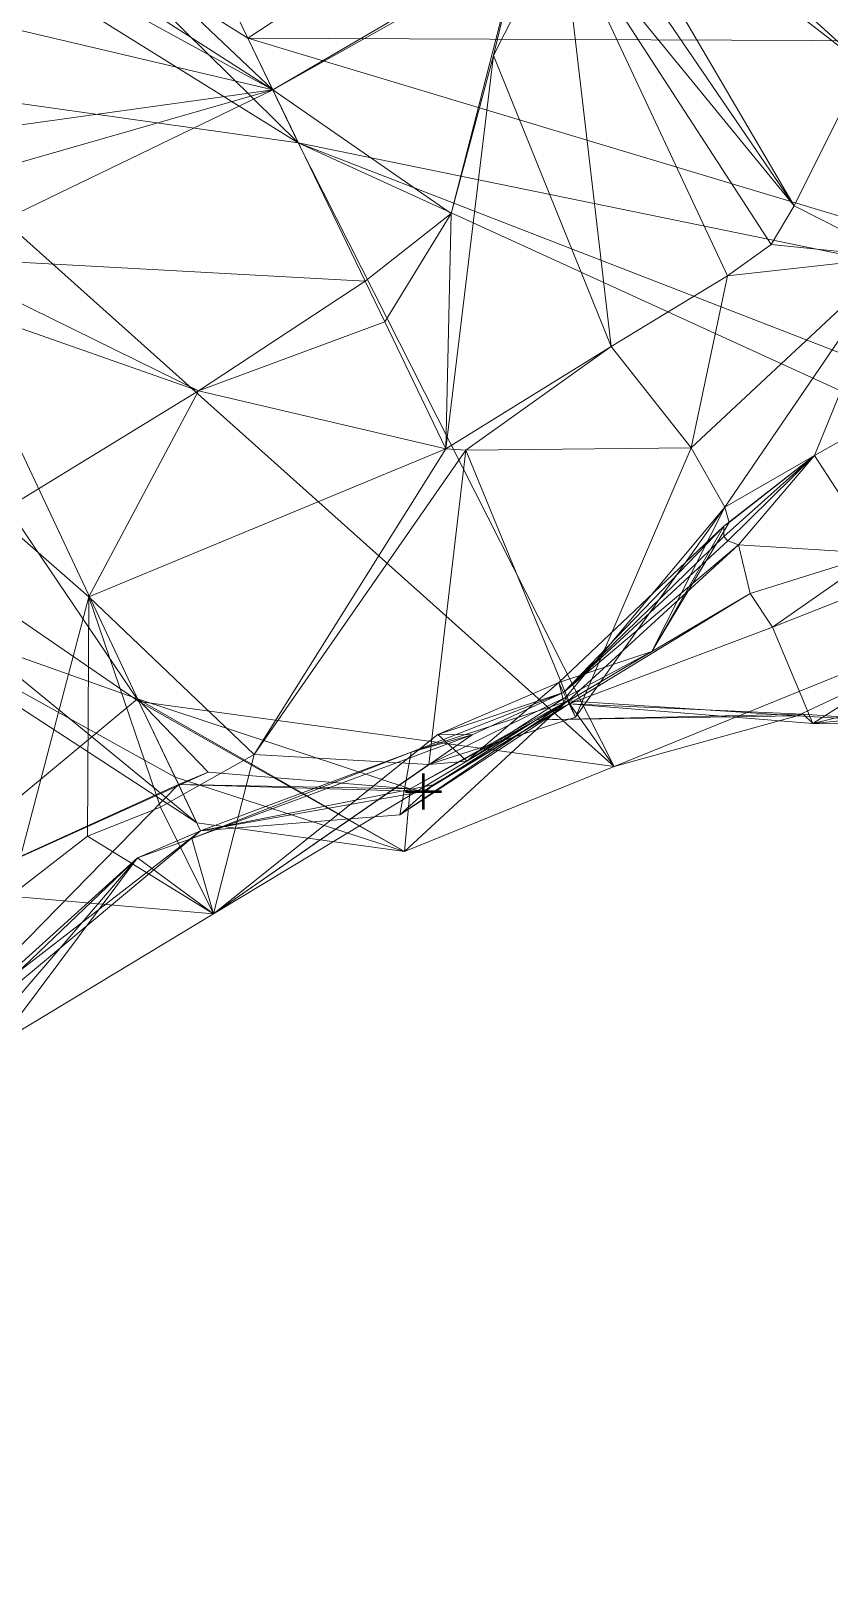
# Model space of a CAD drawing. Extents: x 8150 to 8561, y 2087 to 2332.
# Drawn here: x 8313.1 to 8357.4, y 2090.6 to 2175.9 of the extents above; entities that cross this region are included whole.
import ezdxf

# ---------------------------------------------------------------- set-up
doc = ezdxf.new("R2010")
doc.units = 0
doc.header["$MEASUREMENT"] = 0
doc.header["$PDMODE"] = 2
doc.header["$PDSIZE"] = -1
doc.linetypes.add('CONTINUOUS2', pattern=[0])

msp = doc.modelspace()

# ---------------------------------------------------------------- linework, layer by layer
at = {"color": 2, "linetype": 'CONTINUOUS', "lineweight": 53}
msp.add_point((8334.878, 2133.618, -1258.796), dxfattribs=at)
at = {"color": 2, "linetype": 'CONTINUOUS2', "lineweight": 0}
for points in [[(8347.406, 2209.456, -1375), (8343.373, 2188.442, -1375), (8359.336, 2173.93, -1350), (8347.406, 2209.456, -1375)], [(8359.336, 2173.93, -1350), (8366.583, 2182.051, -1350), (8347.406, 2209.456, -1375), (8359.336, 2173.93, -1350)], [(8316.589, 2193.097, -1175.832), (8361.208, 2199.188, -1162.171), (8325.118, 2175.448, -1181.786), (8316.589, 2193.097, -1175.832)], [(8325.118, 2175.448, -1181.786), (8361.208, 2199.188, -1162.171), (8369.866, 2175.261, -1175), (8325.118, 2175.448, -1181.786)], [(8316.589, 2193.097, -1175.832), (8325.118, 2175.448, -1181.786), (8316.595, 2180.815, -1200), (8316.589, 2193.097, -1175.832)], [(8302.789, 2173.186, -1200), (8294.291, 2190.566, -1211.78), (8327.922, 2169.638, -1198.182), (8302.789, 2173.186, -1200)], [(8316.595, 2180.815, -1200), (8327.922, 2169.638, -1198.182), (8294.291, 2190.566, -1211.78), (8316.595, 2180.815, -1200)], [(8317.851, 2190.504, -1397.535), (8310.88, 2187.382, -1396.377), (8326.504, 2172.575, -1387.456), (8317.851, 2190.504, -1397.535)], [(8317.851, 2190.504, -1397.535), (8326.504, 2172.575, -1387.456), (8342.527, 2181.955, -1375), (8317.851, 2190.504, -1397.535)], [(8343.373, 2188.442, -1375), (8343.866, 2185.904, -1375), (8359.336, 2173.93, -1350), (8343.373, 2188.442, -1375)], [(8310.88, 2187.382, -1396.377), (8310.69, 2182.718, -1396.506), (8326.504, 2172.575, -1387.456), (8310.88, 2187.382, -1396.377)], [(8343.866, 2185.904, -1375), (8343.408, 2183.824, -1375), (8355.444, 2166.144, -1350), (8343.866, 2185.904, -1375)], [(8355.444, 2166.144, -1350), (8359.336, 2173.93, -1350), (8343.866, 2185.904, -1375), (8355.444, 2166.144, -1350)], [(8342.527, 2181.955, -1375), (8355.444, 2166.144, -1350), (8343.408, 2183.824, -1375), (8342.527, 2181.955, -1375)], [(8310.69, 2182.718, -1396.506), (8310.632, 2181.286, -1396.546), (8326.504, 2172.575, -1387.456), (8310.69, 2182.718, -1396.506)], [(8340.13, 2180.228, -1375), (8342.527, 2181.955, -1375), (8326.504, 2172.575, -1387.456), (8340.13, 2180.228, -1375)], [(8342.527, 2181.955, -1375), (8340.13, 2180.228, -1375), (8338.765, 2174.483, -1367.654), (8342.527, 2181.955, -1375)], [(8342.527, 2181.955, -1375), (8338.765, 2174.483, -1367.654), (8345.287, 2158.335, -1351.849), (8342.527, 2181.955, -1375)], [(8345.287, 2158.335, -1351.849), (8351.753, 2162.251, -1350), (8342.527, 2181.955, -1375), (8345.287, 2158.335, -1351.849)], [(8342.527, 2181.955, -1375), (8351.753, 2162.251, -1350), (8354.169, 2163.996, -1350), (8342.527, 2181.955, -1375)], [(8342.527, 2181.955, -1375), (8354.169, 2163.996, -1350), (8355.444, 2166.144, -1350), (8342.527, 2181.955, -1375)], [(8310.632, 2181.286, -1396.546), (8309.362, 2176.617, -1396.731), (8326.504, 2172.575, -1387.456), (8310.632, 2181.286, -1396.546)], [(8325.118, 2175.448, -1181.786), (8327.922, 2169.638, -1198.182), (8316.595, 2180.815, -1200), (8325.118, 2175.448, -1181.786)], [(8326.504, 2172.575, -1387.456), (8336.417, 2165.717, -1375), (8340.13, 2180.228, -1375), (8326.504, 2172.575, -1387.456)], [(8340.13, 2180.228, -1375), (8336.417, 2165.717, -1375), (8338.765, 2174.483, -1367.654), (8340.13, 2180.228, -1375)], [(8326.504, 2172.575, -1387.456), (8309.362, 2176.617, -1396.731), (8307.742, 2169.975, -1396.985), (8326.504, 2172.575, -1387.456)], [(8369.866, 2175.261, -1175), (8379.801, 2159.003, -1191.648), (8325.118, 2175.448, -1181.786), (8369.866, 2175.261, -1175)], [(8327.922, 2169.638, -1198.182), (8325.118, 2175.448, -1181.786), (8379.801, 2159.003, -1191.648), (8327.922, 2169.638, -1198.182)], [(8338.765, 2174.483, -1367.654), (8336.417, 2165.717, -1375), (8336.117, 2152.658, -1359.039), (8338.765, 2174.483, -1367.654)], [(8345.287, 2158.335, -1351.849), (8338.765, 2174.483, -1367.654), (8336.117, 2152.658, -1359.039), (8345.287, 2158.335, -1351.849)], [(8355.444, 2166.144, -1350), (8361.062, 2163.288, -1325), (8359.336, 2173.93, -1350), (8355.444, 2166.144, -1350)], [(8296.981, 2171.293, -1200), (8302.789, 2173.186, -1200), (8319.076, 2138.625, -1207.102), (8296.981, 2171.293, -1200)], [(8302.789, 2173.186, -1200), (8327.922, 2169.638, -1198.182), (8345.461, 2135.017, -1225), (8302.789, 2173.186, -1200)], [(8302.789, 2173.186, -1200), (8345.461, 2135.017, -1225), (8319.076, 2138.625, -1207.102), (8302.789, 2173.186, -1200)], [(8307.296, 2163.299, -1395.673), (8326.504, 2172.575, -1387.456), (8307.294, 2167.073, -1397.082), (8307.296, 2163.299, -1395.673)], [(8326.504, 2172.575, -1387.456), (8307.742, 2169.975, -1396.985), (8307.294, 2167.073, -1397.082), (8326.504, 2172.575, -1387.456)], [(8331.63, 2161.955, -1375.023), (8326.504, 2172.575, -1387.456), (8307.296, 2163.299, -1395.673), (8331.63, 2161.955, -1375.023)], [(8336.417, 2165.717, -1375), (8326.504, 2172.575, -1387.456), (8331.63, 2161.955, -1375.023), (8336.417, 2165.717, -1375)], [(8319.076, 2138.625, -1207.102), (8287.975, 2159.99, -1207.143), (8296.981, 2171.293, -1200), (8319.076, 2138.625, -1207.102)], [(8327.922, 2169.638, -1198.182), (8379.801, 2159.003, -1191.648), (8385.171, 2147.434, -1217.661), (8327.922, 2169.638, -1198.182)], [(8385.171, 2147.434, -1217.661), (8376.266, 2147.516, -1225), (8327.922, 2169.638, -1198.182), (8385.171, 2147.434, -1217.661)], [(8327.922, 2169.638, -1198.182), (8376.266, 2147.516, -1225), (8345.461, 2135.017, -1225), (8327.922, 2169.638, -1198.182)], [(8355.444, 2166.144, -1350), (8354.169, 2163.996, -1350), (8361.062, 2163.288, -1325), (8355.444, 2166.144, -1350)], [(8331.63, 2161.955, -1375.023), (8332.719, 2159.698, -1372.381), (8336.417, 2165.717, -1375), (8331.63, 2161.955, -1375.023)], [(8336.417, 2165.717, -1375), (8332.719, 2159.698, -1372.381), (8336.117, 2152.658, -1359.039), (8336.417, 2165.717, -1375)], [(8354.169, 2163.996, -1350), (8351.753, 2162.251, -1350), (8361.062, 2163.288, -1325), (8354.169, 2163.996, -1350)], [(8322.384, 2155.87, -1375), (8307.296, 2163.299, -1395.673), (8308.522, 2160.731, -1389.98), (8322.384, 2155.87, -1375)], [(8307.296, 2163.299, -1395.673), (8322.384, 2155.87, -1375), (8331.63, 2161.955, -1375.023), (8307.296, 2163.299, -1395.673)], [(8349.736, 2152.697, -1341.651), (8351.593, 2149.417, -1327.335), (8361.062, 2163.288, -1325), (8349.736, 2152.697, -1341.651)], [(8361.062, 2163.288, -1325), (8351.753, 2162.251, -1350), (8349.736, 2152.697, -1341.651), (8361.062, 2163.288, -1325)], [(8351.593, 2149.417, -1327.335), (8356.578, 2152.272, -1300), (8361.062, 2163.288, -1325), (8351.593, 2149.417, -1327.335)], [(8361.062, 2163.288, -1325), (8356.578, 2152.272, -1300), (8358.353, 2153.286, -1300), (8361.062, 2163.288, -1325)], [(8322.384, 2155.87, -1375), (8332.719, 2159.698, -1372.381), (8331.63, 2161.955, -1375.023), (8322.384, 2155.87, -1375)], [(8345.287, 2158.335, -1351.849), (8349.736, 2152.697, -1341.651), (8351.753, 2162.251, -1350), (8345.287, 2158.335, -1351.849)], [(8308.522, 2160.731, -1389.98), (8311.101, 2148.975, -1375), (8322.384, 2155.87, -1375), (8308.522, 2160.731, -1389.98)], [(8287.975, 2159.99, -1207.143), (8319.076, 2138.625, -1207.102), (8322.293, 2131.886, -1216.198), (8287.975, 2159.99, -1207.143)], [(8303.011, 2144.442, -1225), (8287.975, 2159.99, -1207.143), (8322.293, 2131.886, -1216.198), (8303.011, 2144.442, -1225)], [(8336.117, 2152.658, -1359.039), (8332.719, 2159.698, -1372.381), (8322.384, 2155.87, -1375), (8336.117, 2152.658, -1359.039)], [(8337.225, 2152.571, -1350), (8345.287, 2158.335, -1351.849), (8336.117, 2152.658, -1359.039), (8337.225, 2152.571, -1350)], [(8345.287, 2158.335, -1351.849), (8337.225, 2152.571, -1350), (8349.736, 2152.697, -1341.651), (8345.287, 2158.335, -1351.849)], [(8316.305, 2144.429, -1369.487), (8322.384, 2155.87, -1375), (8311.101, 2148.975, -1375), (8316.305, 2144.429, -1369.487)], [(8322.384, 2155.87, -1375), (8316.305, 2144.429, -1369.487), (8336.117, 2152.658, -1359.039), (8322.384, 2155.87, -1375)], [(8360.098, 2146.832, -1275), (8354.25, 2142.74, -1268.079), (8382.229, 2153.774, -1259.166), (8360.098, 2146.832, -1275)], [(8382.229, 2153.774, -1259.166), (8354.25, 2142.74, -1268.079), (8356.481, 2137.401, -1255.558), (8382.229, 2153.774, -1259.166)], [(8356.481, 2137.401, -1255.558), (8373.713, 2141.613, -1250), (8382.229, 2153.774, -1259.166), (8356.481, 2137.401, -1255.558)], [(8358.353, 2153.286, -1300), (8356.578, 2152.272, -1300), (8360.098, 2146.832, -1275), (8358.353, 2153.286, -1300)], [(8325.473, 2135.686, -1350), (8336.117, 2152.658, -1359.039), (8316.305, 2144.429, -1369.487), (8325.473, 2135.686, -1350)], [(8336.117, 2152.658, -1359.039), (8325.473, 2135.686, -1350), (8337.225, 2152.571, -1350), (8336.117, 2152.658, -1359.039)], [(8335.167, 2135.119, -1335.406), (8337.225, 2152.571, -1350), (8325.473, 2135.686, -1350), (8335.167, 2135.119, -1335.406)], [(8343.313, 2137.75, -1334.348), (8337.225, 2152.571, -1350), (8335.167, 2135.119, -1335.406), (8343.313, 2137.75, -1334.348)], [(8343.313, 2137.75, -1334.348), (8349.736, 2152.697, -1341.651), (8337.225, 2152.571, -1350), (8343.313, 2137.75, -1334.348)], [(8349.736, 2152.697, -1341.651), (8343.313, 2137.75, -1334.348), (8351.593, 2149.417, -1327.335), (8349.736, 2152.697, -1341.651)], [(8356.578, 2152.272, -1300), (8351.546, 2147.781, -1300.852), (8351.769, 2147.542, -1295.119), (8356.578, 2152.272, -1300)], [(8351.546, 2147.781, -1300.852), (8356.578, 2152.272, -1300), (8351.546, 2148.364, -1305.343), (8351.546, 2147.781, -1300.852)], [(8351.546, 2148.364, -1305.343), (8356.578, 2152.272, -1300), (8351.841, 2148.553, -1315.524), (8351.546, 2148.364, -1305.343)], [(8351.593, 2149.417, -1327.335), (8351.841, 2148.553, -1315.524), (8356.578, 2152.272, -1300), (8351.593, 2149.417, -1327.335)], [(8356.578, 2152.272, -1300), (8351.769, 2147.542, -1295.119), (8352.347, 2147.326, -1286.62), (8356.578, 2152.272, -1300)], [(8352.347, 2147.326, -1286.62), (8360.098, 2146.832, -1275), (8356.578, 2152.272, -1300), (8352.347, 2147.326, -1286.62)], [(8342.78, 2138.854, -1328.06), (8347.554, 2141.404, -1325), (8351.593, 2149.417, -1327.335), (8342.78, 2138.854, -1328.06)], [(8342.78, 2138.854, -1328.06), (8351.593, 2149.417, -1327.335), (8343.313, 2137.75, -1334.348), (8342.78, 2138.854, -1328.06)], [(8351.841, 2148.553, -1315.524), (8351.593, 2149.417, -1327.335), (8347.554, 2141.404, -1325), (8351.841, 2148.553, -1315.524)], [(8316.305, 2144.429, -1369.487), (8311.101, 2148.975, -1375), (8311.931, 2127.809, -1350), (8316.305, 2144.429, -1369.487)], [(8347.554, 2141.404, -1325), (8342.38, 2139.682, -1318.552), (8351.546, 2148.364, -1305.343), (8347.554, 2141.404, -1325)], [(8342.646, 2139.13, -1302.143), (8351.546, 2148.364, -1305.343), (8342.38, 2139.682, -1318.552), (8342.646, 2139.13, -1302.143)], [(8351.546, 2147.781, -1300.852), (8351.546, 2148.364, -1305.343), (8342.646, 2139.13, -1302.143), (8351.546, 2147.781, -1300.852)], [(8351.546, 2148.364, -1305.343), (8351.841, 2148.553, -1315.524), (8347.554, 2141.404, -1325), (8351.546, 2148.364, -1305.343)], [(8351.769, 2147.542, -1295.119), (8351.546, 2147.781, -1300.852), (8342.646, 2139.13, -1302.143), (8351.769, 2147.542, -1295.119)], [(8342.646, 2139.13, -1302.143), (8352.347, 2147.326, -1286.62), (8351.769, 2147.542, -1295.119), (8342.646, 2139.13, -1302.143)], [(8342.882, 2138.643, -1276.7), (8352.347, 2147.326, -1286.62), (8342.646, 2139.13, -1302.143), (8342.882, 2138.643, -1276.7)], [(8342.882, 2138.643, -1276.7), (8353, 2144.627, -1277.421), (8352.347, 2147.326, -1286.62), (8342.882, 2138.643, -1276.7)], [(8355.618, 2137.82, -1246.155), (8345.461, 2135.017, -1225), (8376.266, 2147.516, -1225), (8355.618, 2137.82, -1246.155)], [(8353, 2144.627, -1277.421), (8360.098, 2146.832, -1275), (8352.347, 2147.326, -1286.62), (8353, 2144.627, -1277.421)], [(8376.266, 2147.516, -1225), (8364.834, 2137.289, -1250), (8355.618, 2137.82, -1246.155), (8376.266, 2147.516, -1225)], [(8354.25, 2142.74, -1268.079), (8360.098, 2146.832, -1275), (8353, 2144.627, -1277.421), (8354.25, 2142.74, -1268.079)], [(8303.011, 2144.442, -1225), (8322.293, 2131.886, -1216.198), (8321.082, 2134.422, -1225.112), (8303.011, 2144.442, -1225)], [(8303.011, 2144.442, -1225), (8321.082, 2134.422, -1225.112), (8319.006, 2138.772, -1240.399), (8303.011, 2144.442, -1225)], [(8303.011, 2144.442, -1225), (8319.006, 2138.772, -1240.399), (8303.612, 2125.975, -1250), (8303.011, 2144.442, -1225)], [(8311.931, 2127.809, -1350), (8316.226, 2131.151, -1350), (8316.305, 2144.429, -1369.487), (8311.931, 2127.809, -1350)], [(8320.283, 2132.762, -1350), (8316.305, 2144.429, -1369.487), (8316.226, 2131.151, -1350), (8320.283, 2132.762, -1350)], [(8316.305, 2144.429, -1369.487), (8320.283, 2132.762, -1350), (8325.473, 2135.686, -1350), (8316.305, 2144.429, -1369.487)], [(8353, 2144.627, -1277.421), (8342.882, 2138.643, -1276.7), (8342.951, 2138.499, -1269.211), (8353, 2144.627, -1277.421)], [(8342.951, 2138.499, -1269.211), (8354.25, 2142.74, -1268.079), (8353, 2144.627, -1277.421), (8342.951, 2138.499, -1269.211)], [(8356.481, 2137.401, -1255.558), (8354.25, 2142.74, -1268.079), (8342.951, 2138.499, -1269.211), (8356.481, 2137.401, -1255.558)], [(8342.684, 2138.517, -1325), (8342.38, 2139.682, -1318.552), (8347.554, 2141.404, -1325), (8342.684, 2138.517, -1325)], [(8347.554, 2141.404, -1325), (8342.78, 2138.854, -1328.06), (8342.684, 2138.517, -1325), (8347.554, 2141.404, -1325)], [(8369.544, 2138.679, -1250), (8373.713, 2141.613, -1250), (8356.481, 2137.401, -1255.558), (8369.544, 2138.679, -1250)], [(8335.661, 2136.788, -1318.334), (8342.38, 2139.682, -1318.552), (8337.28, 2135.314, -1325), (8335.661, 2136.788, -1318.334)], [(8342.646, 2139.13, -1302.143), (8342.38, 2139.682, -1318.552), (8335.661, 2136.788, -1318.334), (8342.646, 2139.13, -1302.143)], [(8342.684, 2138.517, -1325), (8337.28, 2135.314, -1325), (8342.38, 2139.682, -1318.552), (8342.684, 2138.517, -1325)], [(8319.006, 2138.772, -1240.399), (8322.928, 2134.707, -1250), (8303.612, 2125.975, -1250), (8319.006, 2138.772, -1240.399)], [(8334.132, 2133.78, -1250), (8322.928, 2134.707, -1250), (8319.006, 2138.772, -1240.399), (8334.132, 2133.78, -1250)], [(8334.132, 2133.78, -1250), (8319.006, 2138.772, -1240.399), (8333.825, 2130.295, -1225), (8334.132, 2133.78, -1250)], [(8321.082, 2134.422, -1225.112), (8333.825, 2130.295, -1225), (8319.006, 2138.772, -1240.399), (8321.082, 2134.422, -1225.112)], [(8337.58, 2136.765, -1301.616), (8334.18, 2135.814, -1287.332), (8342.646, 2139.13, -1302.143), (8337.58, 2136.765, -1301.616)], [(8342.882, 2138.643, -1276.7), (8342.646, 2139.13, -1302.143), (8334.18, 2135.814, -1287.332), (8342.882, 2138.643, -1276.7)], [(8342.78, 2138.854, -1328.06), (8343.313, 2137.75, -1334.348), (8335.167, 2135.119, -1335.406), (8342.78, 2138.854, -1328.06)], [(8335.167, 2135.119, -1335.406), (8337.28, 2135.314, -1325), (8342.78, 2138.854, -1328.06), (8335.167, 2135.119, -1335.406)], [(8335.661, 2136.788, -1318.334), (8337.58, 2136.765, -1301.616), (8342.646, 2139.13, -1302.143), (8335.661, 2136.788, -1318.334)], [(8342.78, 2138.854, -1328.06), (8337.28, 2135.314, -1325), (8342.684, 2138.517, -1325), (8342.78, 2138.854, -1328.06)], [(8322.293, 2131.886, -1216.198), (8319.076, 2138.625, -1207.102), (8333.825, 2130.295, -1225), (8322.293, 2131.886, -1216.198)], [(8345.461, 2135.017, -1225), (8333.825, 2130.295, -1225), (8319.076, 2138.625, -1207.102), (8345.461, 2135.017, -1225)], [(8342.951, 2138.499, -1269.211), (8342.882, 2138.643, -1276.7), (8333.551, 2132.337, -1275), (8342.951, 2138.499, -1269.211)], [(8334.18, 2135.814, -1287.332), (8333.551, 2132.337, -1275), (8342.882, 2138.643, -1276.7), (8334.18, 2135.814, -1287.332)], [(8335.41, 2134.003, -1272.796), (8342.951, 2138.499, -1269.211), (8333.551, 2132.337, -1275), (8335.41, 2134.003, -1272.796)], [(8342.871, 2138.664, -1241.609), (8333.825, 2130.295, -1225), (8345.461, 2135.017, -1225), (8342.871, 2138.664, -1241.609)], [(8334.132, 2133.78, -1250), (8333.825, 2130.295, -1225), (8342.871, 2138.664, -1241.609), (8334.132, 2133.78, -1250)], [(8342.871, 2138.664, -1241.609), (8341.138, 2137.604, -1250), (8334.132, 2133.78, -1250), (8342.871, 2138.664, -1241.609)], [(8342.951, 2138.499, -1269.211), (8334.878, 2133.618, -1258.796), (8341.138, 2137.604, -1250), (8342.951, 2138.499, -1269.211)], [(8335.41, 2134.003, -1272.796), (8334.878, 2133.618, -1258.796), (8342.951, 2138.499, -1269.211), (8335.41, 2134.003, -1272.796)], [(8342.871, 2138.664, -1241.609), (8355.618, 2137.82, -1246.155), (8341.138, 2137.604, -1250), (8342.871, 2138.664, -1241.609)], [(8341.138, 2137.604, -1250), (8355.937, 2137.924, -1250), (8342.951, 2138.499, -1269.211), (8341.138, 2137.604, -1250)], [(8355.937, 2137.924, -1250), (8341.138, 2137.604, -1250), (8355.618, 2137.82, -1246.155), (8355.937, 2137.924, -1250)], [(8355.618, 2137.82, -1246.155), (8342.871, 2138.664, -1241.609), (8345.461, 2135.017, -1225), (8355.618, 2137.82, -1246.155)], [(8356.481, 2137.401, -1255.558), (8342.951, 2138.499, -1269.211), (8355.937, 2137.924, -1250), (8356.481, 2137.401, -1255.558)], [(8355.937, 2137.924, -1250), (8355.618, 2137.82, -1246.155), (8364.834, 2137.289, -1250), (8355.937, 2137.924, -1250)], [(8364.834, 2137.289, -1250), (8356.481, 2137.401, -1255.558), (8355.937, 2137.924, -1250), (8364.834, 2137.289, -1250)], [(8356.481, 2137.401, -1255.558), (8364.834, 2137.289, -1250), (8369.544, 2138.679, -1250), (8356.481, 2137.401, -1255.558)], [(8334.878, 2133.618, -1258.796), (8334.132, 2133.78, -1250), (8341.138, 2137.604, -1250), (8334.878, 2133.618, -1258.796)], [(8337.58, 2136.765, -1301.616), (8322.022, 2131.013, -1300), (8334.18, 2135.814, -1287.332), (8337.58, 2136.765, -1301.616)], [(8323.214, 2126.832, -1325), (8322.022, 2131.013, -1300), (8337.58, 2136.765, -1301.616), (8323.214, 2126.832, -1325)], [(8337.58, 2136.765, -1301.616), (8335.661, 2136.788, -1318.334), (8323.214, 2126.832, -1325), (8337.58, 2136.765, -1301.616)], [(8323.214, 2126.832, -1325), (8335.661, 2136.788, -1318.334), (8337.28, 2135.314, -1325), (8323.214, 2126.832, -1325)], [(8320.283, 2132.762, -1350), (8323.214, 2126.832, -1325), (8325.473, 2135.686, -1350), (8320.283, 2132.762, -1350)], [(8334.18, 2135.814, -1287.332), (8322.022, 2131.013, -1300), (8322.505, 2131.442, -1275.259), (8334.18, 2135.814, -1287.332)], [(8322.505, 2131.442, -1275.259), (8333.551, 2132.337, -1275), (8334.18, 2135.814, -1287.332), (8322.505, 2131.442, -1275.259)], [(8335.167, 2135.119, -1335.406), (8325.473, 2135.686, -1350), (8323.214, 2126.832, -1325), (8335.167, 2135.119, -1335.406)], [(8322.928, 2134.707, -1250), (8321.281, 2134.006, -1254.307), (8303.612, 2125.975, -1250), (8322.928, 2134.707, -1250)], [(8321.281, 2134.006, -1254.307), (8322.928, 2134.707, -1250), (8334.132, 2133.78, -1250), (8321.281, 2134.006, -1254.307)], [(8337.28, 2135.314, -1325), (8335.167, 2135.119, -1335.406), (8323.214, 2126.832, -1325), (8337.28, 2135.314, -1325)], [(8303.612, 2125.975, -1250), (8321.281, 2134.006, -1254.307), (8307.085, 2119.517, -1270.3), (8303.612, 2125.975, -1250)], [(8321.281, 2134.006, -1254.307), (8322.505, 2131.442, -1275.259), (8307.085, 2119.517, -1270.3), (8321.281, 2134.006, -1254.307)], [(8321.082, 2134.422, -1225.112), (8322.293, 2131.886, -1216.198), (8333.825, 2130.295, -1225), (8321.082, 2134.422, -1225.112)], [(8321.281, 2134.006, -1254.307), (8334.878, 2133.618, -1258.796), (8322.505, 2131.442, -1275.259), (8321.281, 2134.006, -1254.307)], [(8334.132, 2133.78, -1250), (8334.878, 2133.618, -1258.796), (8321.281, 2134.006, -1254.307), (8334.132, 2133.78, -1250)], [(8333.551, 2132.337, -1275), (8322.505, 2131.442, -1275.259), (8335.41, 2134.003, -1272.796), (8333.551, 2132.337, -1275)], [(8334.878, 2133.618, -1258.796), (8335.41, 2134.003, -1272.796), (8322.505, 2131.442, -1275.259), (8334.878, 2133.618, -1258.796)], [(8320.283, 2132.762, -1350), (8316.226, 2131.151, -1350), (8323.214, 2126.832, -1325), (8320.283, 2132.762, -1350)], [(8307.205, 2118.667, -1275), (8307.085, 2119.517, -1270.3), (8322.505, 2131.442, -1275.259), (8307.205, 2118.667, -1275)], [(8307.205, 2118.667, -1275), (8322.505, 2131.442, -1275.259), (8319.008, 2129.936, -1300), (8307.205, 2118.667, -1275)], [(8311.931, 2127.809, -1350), (8323.214, 2126.832, -1325), (8316.226, 2131.151, -1350), (8311.931, 2127.809, -1350)], [(8322.022, 2131.013, -1300), (8319.008, 2129.936, -1300), (8322.505, 2131.442, -1275.259), (8322.022, 2131.013, -1300)], [(8319.008, 2129.936, -1300), (8322.022, 2131.013, -1300), (8323.214, 2126.832, -1325), (8319.008, 2129.936, -1300)], [(8309.844, 2121.671, -1300), (8307.205, 2118.667, -1275), (8319.008, 2129.936, -1300), (8309.844, 2121.671, -1300)], [(8308.136, 2117.29, -1319.753), (8309.844, 2121.671, -1300), (8319.008, 2129.936, -1300), (8308.136, 2117.29, -1319.753)], [(8319.008, 2129.936, -1300), (8311.29, 2119.641, -1325), (8308.136, 2117.29, -1319.753), (8319.008, 2129.936, -1300)], [(8323.214, 2126.832, -1325), (8311.29, 2119.641, -1325), (8319.008, 2129.936, -1300), (8323.214, 2126.832, -1325)], [(8311.931, 2127.809, -1350), (8311.29, 2119.641, -1325), (8323.214, 2126.832, -1325), (8311.931, 2127.809, -1350)]]:
    msp.add_3dface(points, dxfattribs=at)

doc.saveas('drawing.dxf')
